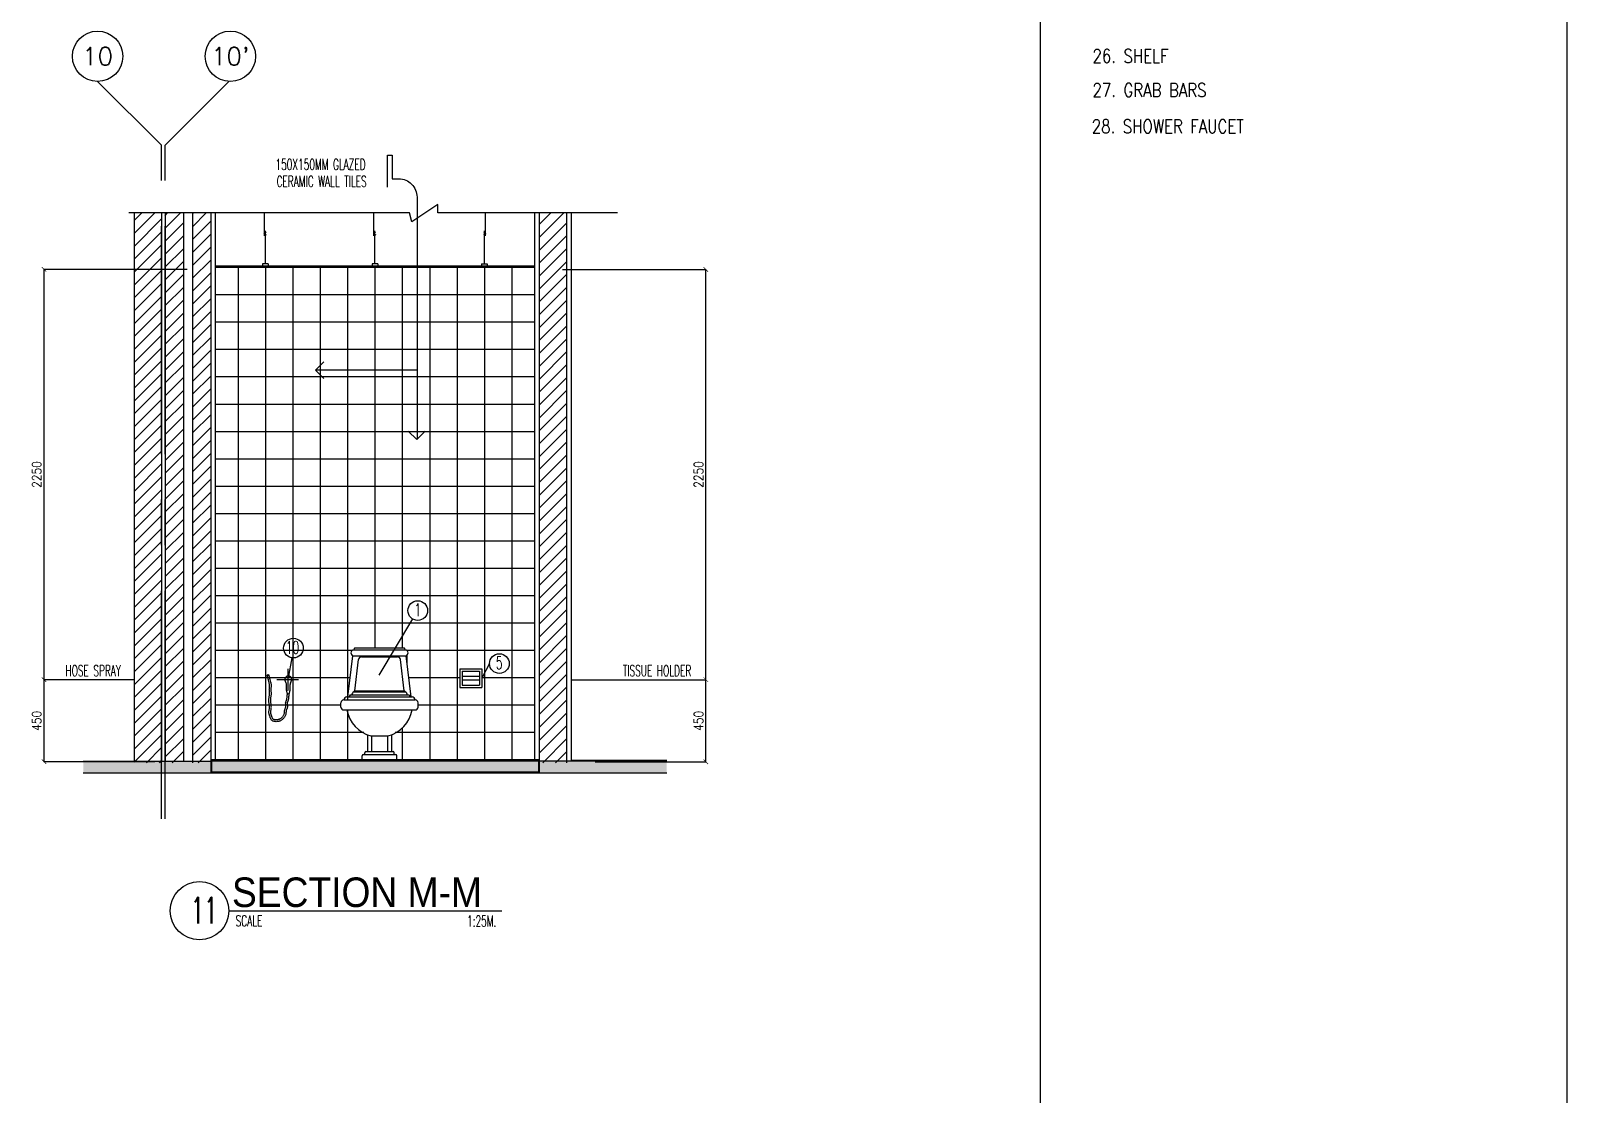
# Model space of a CAD drawing. Extents: x -233600 to -204723, y 166361 to 186286.
# Drawn here: x -213696 to -205275, y 172309 to 178142 of the extents above; entities that cross this region are included whole.
import ezdxf
from ezdxf.enums import TextEntityAlignment as Align

# ---------------------------------------------------------------- set-up
doc = ezdxf.new("R2010")
doc.units = 0
doc.header["$LTSCALE"] = 500
doc.header["$MEASUREMENT"] = 0
for name, pattern in [('CENTER2', [1.125, 0.75, -0.125, 0.125, -0.125]), ('CENTERX2', [4, 2.5, -0.5, 0.5, -0.5]), ('HIDDEN', [0.375, 0.25, -0.125]), ('HIDDEN2', [0.1875, 0.125, -0.0625])]:
    doc.linetypes.add(name, pattern=pattern)
doc.layers.get('0').update_dxf_attribs({"linetype": 'CONTINUOUS'})
doc.layers.get('DEFPOINTS').update_dxf_attribs({"linetype": 'CONTINUOUS'})
for name, color, linetype in [('A-SFIX', 2, 'CONTINUOUS'), ('AX-CR', 2, 'CONTINUOUS'), ('AX-TXT', 2, 'CONTINUOUS'), ('AXES', 11, 'CENTERX2'), ('AXIS', 11, 'CENTER2'), ('DIM1', 2, 'CONTINUOUS'), ('Dimout', 4, 'CONTINUOUS'), ('DW', 7, 'CONTINUOUS'), ('ELE', 3, 'CONTINUOUS'), ('ELV', 7, 'CONTINUOUS'), ('FIX', 2, 'CONTINUOUS'), ('HatchA', 11, 'CONTINUOUS'), ('INSUL', 4, 'CONTINUOUS'), ('Plaster', 7, 'CONTINUOUS'), ('SANI', 2, 'CONTINUOUS'), ('SETTING', 3, 'CONTINUOUS'), ('Tile', 5, 'CONTINUOUS'), ('TITLE', 1, 'CONTINUOUS'), ('TXT', 2, 'CONTINUOUS'), ('TXT1', 2, 'CONTINUOUS'), ('WALL', 6, 'CONTINUOUS'), ('WallPartition', 2, 'CONTINUOUS'), ('Windows', 9, 'CONTINUOUS')]:
    doc.layers.add(name, color=color, linetype=linetype)
doc.styles.add('DIM', font='simplex.shx', dxfattribs={"width": 0.85})
doc.styles.add('ROMANS', font='romans.shx', dxfattribs={"width": 0.6})
doc.styles.add('TTXT', font='swisse.ttf', dxfattribs={"width": 0.9})
doc.dimstyles.new('DIM1-25', dxfattribs={"dimscale": 25, "dimtxt": 2, "dimasz": 1, "dimexe": 0.03, "dimexo": 0.03, "dimgap": 0.6, "dimtad": 1, "dimdec": 0, "dimdsep": 46, "dimtxsty": 'DIM', "dimblk1": 'ARCHTICK', "dimblk2": 'ARCHTICK', "dimsah": 1, "dimcen": 0.09, "dimdle": 0.03, "dimclrd": 256, "dimclrt": 2, "dimadec": 0, "dimazin": 0, "dimtfac": 1, "dimtdec": 0, "dimtix": 1, "dimtmove": 1, "dimatfit": 3, "dimldrblk": 'ARCHTICK', "dimfxl": 0, "dimtvp": 2, "dimtolj": 1, "dimtzin": 0, "dimarcsym": 0})
pattern_1 = [(45, (-54402.023, -7047.935), (-35.355339, 35.355339), [])]

# ---------------------------------------------------------------- blocks, each defined once
blk = doc.blocks.new('A$C69CD438C')
at = {"layer": 'A-SFIX'}
for p, q in [((65.9, 603.8, 658.7), (356.8, 603.8, 658.7)), ((76.8, 614.7, 658.7), (345.8, 614.7, 658.7)), ((38.4, 345.8, 658.7), (65.9, 570.8, 658.7)), ((65.9, 570.8, 658.7), (356.8, 570.8, 658.7)), ((75.6, 378.7, 658.7), (96.7, 551.5, 658.7)), ((111.9, 565, 658.7), (310.7, 565, 658.7)), ((347, 378.7, 658.7), (326, 551.5, 658.7)), ((384.2, 345.8, 658.7), (356.8, 570.8, 658.7)), ((32.9, 345.8, 658.7), (389.7, 345.8, 658.7)), ((51.2, 356.8, 658.7), (371.4, 356.8, 658.7)), ((70, 373.2, 658.7), (352.6, 373.2, 658.7)), ((75.6, 378.7, 658.7), (347, 378.7, 658.7)), ((0, 289.8, 658.7), (0, 314, 658.7)), ((15.4, 329.3, 658.7), (407.3, 329.3, 658.7)), ((15.4, 274.4, 658.7), (407.3, 274.4, 658.7)), ((422.6, 289.8, 658.7), (422.6, 314, 658.7)), ((145.5, 137.8, 658.7), (145.5, 46.1, 658.7)), ((164.7, 131.7, 658.7), (258, 131.7, 658.7)), ((167.4, 131.7, 658.7), (167.4, 46.1, 658.7)), ((255.2, 131.7, 658.7), (255.2, 46.1, 658.7)), ((277.2, 137.8, 658.7), (277.2, 46.1, 658.7)), ((115.6, 0, 658.7), (115.6, 23.1, 658.7)), ((307.1, 0), (115.6, 0)), ((122.2, 29.6, 658.7), (300.5, 29.6, 658.7)), ((130.5, 29.6, 658.7), (130.5, 39.5, 658.7)), ((137.1, 46.1, 658.7), (285.5, 46.1, 658.7)), ((292.1, 29.6, 658.7), (292.1, 39.5, 658.7)), ((307.1, 0, 658.7), (307.1, 23.1, 658.7))]:
    blk.add_line(p, q, dxfattribs=at)
for centre, radius, start, end in [((72.7, 587.3, 658.7), 17.8, 112.61986, 247.38014), ((79.6, 606.5, 658.7), 8.68, 108.43495, 198.43495), ((343, 606.5, 658.7), 8.68, 341.56505, 71.56505), ((349.9, 587.3, 658.7), 17.8, 292.61986, 67.38014), ((111.9, 549.6, 658.7), 15.4, 90, 173.04704), ((310.7, 549.6, 658.7), 15.4, 6.95296, 90), ((35.7, 326.6, 658.7), 19.4, 98.1301, 171.8699), ((58.5, 343.3, 658.7), 15.3, 118.30463, 170.72602), ((92.8, 342.2, 658.7), 38.5, 126.28859, 157.78628), ((76.4, 372.4, 658.7), 6.42, 96.98527, 172.09737), ((346.2, 372.4, 658.7), 6.42, 7.90263, 83.01473), ((329.8, 342.2, 658.7), 38.5, 22.21372, 53.71141), ((364.2, 343.3, 658.7), 15.3, 9.27398, 61.69537), ((387, 326.6, 658.7), 19.4, 8.1301, 81.8699), ((15.4, 314, 658.7), 15.4, 90, 180), ((15.4, 289.8, 658.7), 15.4, 180, 270), ((208.2, 304.1, 658.7), 177.8, 189.59805, 255.82073), ((214.4, 304.1, 658.7), 177.8, 284.17927, 350.40195), ((407.3, 314, 658.7), 15.4, 0, 90), ((407.3, 289.8, 658.7), 15.4, 270, 0), ((122.2, 23.1, 658.7), 6.59, 90, 180), ((137.1, 39.5, 658.7), 6.59, 90, 180), ((285.5, 39.5, 658.7), 6.59, 0, 90), ((300.5, 23.1, 658.7), 6.59, 0, 90)]:
    blk.add_arc(centre, radius, start, end, dxfattribs=at)
blk = doc.blocks.new('A0-BOX')
at = {"layer": 'TITLE'}
for p, q in [((101.75, 0), (101.75, 79.7)), ((113.3, 0), (113.3, 79.7))]:
    blk.add_line(p, q, dxfattribs=at)
blk = doc.blocks.new('_ARCHTICK')
at = {"color": 0, "linetype": 'ByBlock', "const_width": 0.15}
blk.add_lwpolyline([(-0.5, -0.5), (0.5, 0.5)], dxfattribs=at)
blk = doc.blocks.new('*D123')
at = {"layer": 'DEFPOINTS', "color": 0}
for p in [(-210781.5, 176833), (-209995.8, 176833), (-210734.3, 174583)]:
    blk.add_point(p, dxfattribs=at)
at = {"layer": 'Dimout', "color": 0, "lineweight": -2}
for p, q in [((-210780.7, 176833), (-209995, 176833)), ((-210733.6, 174583), (-209995, 174583))]:
    blk.add_line(p, q, dxfattribs=at)
at = {"layer": 'Dimout', "lineweight": -2}
blk.add_line((-209995.8, 174582.2), (-209995.8, 176833.7), dxfattribs=at)
at = {"layer": 'Dimout', "lineweight": -2, "xscale": 25, "yscale": 25, "zscale": 25}
for p, rotation in [((-209995.8, 176833), 90), ((-209995.8, 174583), 270)]:
    blk.add_blockref('_ARCHTICK', p, dxfattribs=dict(at, rotation=rotation))
at = {"layer": 'Dimout', "color": 2, "insert": (-210035.8, 175708), "char_height": 50, "attachment_point": 5, "rotation": 90, "style": 'DIM'}
blk.add_mtext('\\A1;2250', dxfattribs=at)
blk = doc.blocks.new('*D121')
at = {"layer": 'DEFPOINTS', "color": 0}
for p in [(-213622.9, 176833), (-212837.2, 176833), (-213129.3, 174583)]:
    blk.add_point(p, dxfattribs=at)
at = {"layer": 'Dimout', "color": 0, "lineweight": -2}
for p, q in [((-212837.9, 176833), (-213623.6, 176833)), ((-213130.1, 174583), (-213623.6, 174583))]:
    blk.add_line(p, q, dxfattribs=at)
at = {"layer": 'Dimout', "lineweight": -2}
blk.add_line((-213622.9, 174582.2), (-213622.9, 176833.7), dxfattribs=at)
at = {"layer": 'Dimout', "lineweight": -2, "xscale": 25, "yscale": 25, "zscale": 25}
for p, rotation in [((-213622.9, 176833), 90), ((-213622.9, 174583), 270)]:
    blk.add_blockref('_ARCHTICK', p, dxfattribs=dict(at, rotation=rotation))
at = {"layer": 'Dimout', "color": 2, "insert": (-213662.9, 175708), "char_height": 50, "attachment_point": 5, "rotation": 90, "style": 'DIM'}
blk.add_mtext('\\A1;2250', dxfattribs=at)
blk = doc.blocks.new('walling')
at = {"layer": 'ELV'}
blk.add_line((0.1363, -1.1797), (-0.4198, -1.1797), dxfattribs=at)
blk.add_lwpolyline([(-0.025, -0.176), (-0.025, 0), (0, 0), (0, -0.1306), (0.0363, -0.1306, -0.414214), (0.1363, -0.2306), (0.1363, -1.5582)], format="xyb", dxfattribs=at)
at = {"layer": 'WALL'}
for p, q in [((-0.4198, -1.1797), (-0.3736, -1.1334)), ((-0.4198, -1.1797), (-0.3736, -1.2259)), ((0.1345, -1.56), (0.0882, -1.5137)), ((0.1345, -1.56), (0.1808, -1.5137))]:
    blk.add_line(p, q, dxfattribs=at)
at = {"layer": 'TXT', "style": 'ROMANS', "width": 0.6}
for s, p in [('150X150MM GLAZED', (-0.639, -0.0816)), ('CERAMIC WALL TILES', (-0.6331, -0.1746))]:
    blk.add_text(s, height=0.06, dxfattribs=at).set_placement(p)
blk = doc.blocks.new('*D122')
at = {"layer": 'DEFPOINTS', "color": 0}
for p in [(-213622.9, 174583), (-213129.3, 174583), (-213015.1, 174133)]:
    blk.add_point(p, dxfattribs=at)
at = {"layer": 'Dimout', "color": 0, "lineweight": -2}
for p, q in [((-213130.1, 174583), (-213623.6, 174583)), ((-213015.8, 174133), (-213623.6, 174133))]:
    blk.add_line(p, q, dxfattribs=at)
at = {"layer": 'Dimout', "lineweight": -2}
blk.add_line((-213622.9, 174132.2), (-213622.9, 174583.7), dxfattribs=at)
at = {"layer": 'Dimout', "lineweight": -2, "xscale": 25, "yscale": 25, "zscale": 25}
for p, rotation in [((-213622.9, 174583), 90), ((-213622.9, 174133), 270)]:
    blk.add_blockref('_ARCHTICK', p, dxfattribs=dict(at, rotation=rotation))
at = {"layer": 'Dimout', "color": 2, "insert": (-213662.9, 174358), "char_height": 50, "attachment_point": 5, "rotation": 90, "style": 'DIM'}
blk.add_mtext('\\A1;450', dxfattribs=at)
blk = doc.blocks.new('A$C24F356C9')
at = {"layer": 'SANI'}
for p, q in [((0, 0.1021), (0.12, 0.1021)), ((0, 0.1021), (0, 0)), ((0.0128, 0.0893), (0.1072, 0.0893)), ((0.0128, 0.0893), (0.0128, 0.0128)), ((0.1072, 0.0893), (0.1072, 0.0128)), ((0.12, 0.1021), (0.12, 0)), ((0, 0), (0.12, 0)), ((0.0128, 0.0606), (0.1072, 0.0606)), ((0.0128, 0.0414), (0.1072, 0.0414)), ((0.0128, 0.0128), (0.1072, 0.0128))]:
    blk.add_line(p, q, dxfattribs=at)
blk = doc.blocks.new('A$C54676CD1')
at = {"layer": 'AXIS', "linetype": 'CENTER2', "ltscale": 10}
for p, q in [((0.1153, 0.1709), (0.1153, 0.29)), ((0.1716, 0.2302), (0.0525, 0.2302))]:
    blk.add_line(p, q, dxfattribs=at)
at = {"layer": 'DIM1', "linetype": 'HIDDEN'}
for points in [[(0.1196, 0.156), (0.1183, 0.1482), (0.1175, 0.142), (0.117, 0.1369), (0.1167, 0.1328), (0.1165, 0.1294), (0.1164, 0.1262), (0.1161, 0.1231), (0.1155, 0.1198), (0.1146, 0.1167), (0.1135, 0.1137), (0.1124, 0.1111), (0.1114, 0.1087), (0.1105, 0.1066), (0.1099, 0.1048), (0.1094, 0.1033), (0.1092, 0.1022), (0.1092, 0.1011), (0.1093, 0.0997), (0.1095, 0.0979), (0.1099, 0.0957), (0.1104, 0.0932), (0.1108, 0.0902), (0.111, 0.0869), (0.1109, 0.0832), (0.1103, 0.0796), (0.1094, 0.0762), (0.1084, 0.0731), (0.1073, 0.0702), (0.1063, 0.0674), (0.1053, 0.0648), (0.1046, 0.0625), (0.104, 0.0602), (0.1036, 0.058), (0.1033, 0.0555), (0.1031, 0.0527), (0.1028, 0.0497), (0.1025, 0.0464), (0.102, 0.0428), (0.1012, 0.039), (0.1, 0.0351), (0.0983, 0.0312), (0.0963, 0.0275), (0.094, 0.0241), (0.0915, 0.0208), (0.0889, 0.0178), (0.0862, 0.0149), (0.0834, 0.0123), (0.0806, 0.01), (0.0778, 0.0079), (0.0749, 0.0061), (0.0719, 0.0045), (0.0689, 0.0032), (0.0658, 0.0022), (0.0627, 0.0014), (0.0595, 0.0008), (0.0563, 0.0004), (0.0529, 0.0001), (0.0494, 0), (0.0458, 0.0001), (0.042, 0.0004), (0.0382, 0.001), (0.0344, 0.0021), (0.0306, 0.0036), (0.0269, 0.0059), (0.0237, 0.0088), (0.0212, 0.012), (0.0194, 0.0153), (0.018, 0.0186), (0.0169, 0.0217), (0.016, 0.0246), (0.0152, 0.0273), (0.0145, 0.0298), (0.0137, 0.0322), (0.0128, 0.0347), (0.0119, 0.0374), (0.011, 0.0402), (0.0102, 0.0433), (0.0095, 0.0465), (0.0091, 0.05), (0.0089, 0.0537), (0.0092, 0.0573), (0.0097, 0.0607), (0.0103, 0.064), (0.011, 0.0671), (0.0116, 0.0702), (0.012, 0.0732), (0.0124, 0.0763), (0.0125, 0.0795), (0.0124, 0.0831), (0.012, 0.087), (0.0115, 0.0913), (0.0109, 0.0959), (0.0102, 0.1007), (0.0096, 0.1057), (0.0092, 0.1108), (0.009, 0.1161), (0.009, 0.1212), (0.0094, 0.1262), (0.0099, 0.1309), (0.0105, 0.1354), (0.0111, 0.1396), (0.0117, 0.1435), (0.0122, 0.1471), (0.0125, 0.1503), (0.0126, 0.1533), (0.0126, 0.1563), (0.0125, 0.1592), (0.0123, 0.1622), (0.012, 0.1652), (0.0118, 0.1684), (0.0116, 0.1717), (0.0115, 0.1752), (0.0116, 0.1787), (0.0118, 0.1822), (0.012, 0.1855), (0.0123, 0.1887), (0.0126, 0.1917), (0.0127, 0.1946), (0.0128, 0.1973), (0.0128, 0.1998), (0.0125, 0.2023), (0.0121, 0.2051), (0.0113, 0.2089), (0.0101, 0.214), (0.0085, 0.2207), (0.0062, 0.2293), (0.0034, 0.2403), (0, 0.254)], [(0.1097, 0.1576), (0.1084, 0.1496), (0.1076, 0.1431), (0.107, 0.1378), (0.1067, 0.1334), (0.1066, 0.1299), (0.1064, 0.127), (0.1062, 0.1244), (0.1057, 0.1221), (0.1051, 0.1197), (0.1042, 0.1174), (0.1032, 0.115), (0.1022, 0.1127), (0.1012, 0.1103), (0.1004, 0.1079), (0.0997, 0.1056), (0.0993, 0.1032), (0.0992, 0.1009), (0.0993, 0.0986), (0.0997, 0.0963), (0.1001, 0.0939), (0.1005, 0.0916), (0.1009, 0.0892), (0.101, 0.0867), (0.1009, 0.0842), (0.1005, 0.0817), (0.0998, 0.0791), (0.099, 0.0764), (0.098, 0.0737), (0.0969, 0.0709), (0.0959, 0.0681), (0.095, 0.0653), (0.0942, 0.0624), (0.0937, 0.0595), (0.0933, 0.0565), (0.0931, 0.0535), (0.0929, 0.0506), (0.0926, 0.0476), (0.0922, 0.0446), (0.0915, 0.0416), (0.0906, 0.0386), (0.0893, 0.0356), (0.0877, 0.0327), (0.0858, 0.0298), (0.0837, 0.0271), (0.0815, 0.0245), (0.0792, 0.0221), (0.0768, 0.0198), (0.0745, 0.0179), (0.0722, 0.0162), (0.0699, 0.0148), (0.0676, 0.0136), (0.0653, 0.0126), (0.063, 0.0118), (0.0605, 0.0112), (0.0579, 0.0107), (0.0552, 0.0103), (0.0523, 0.0101), (0.0493, 0.01), (0.0463, 0.0101), (0.0433, 0.0103), (0.0404, 0.0108), (0.0376, 0.0116), (0.0351, 0.0126), (0.0329, 0.0139), (0.0311, 0.0156), (0.0296, 0.0176), (0.0283, 0.0198), (0.0273, 0.0222), (0.0264, 0.0248), (0.0256, 0.0274), (0.0248, 0.0301), (0.024, 0.0328), (0.0232, 0.0354), (0.0223, 0.038), (0.0214, 0.0405), (0.0206, 0.043), (0.0199, 0.0456), (0.0194, 0.0482), (0.019, 0.0508), (0.019, 0.0535), (0.0192, 0.0562), (0.0196, 0.0591), (0.0201, 0.062), (0.0208, 0.0652), (0.0214, 0.0685), (0.022, 0.0719), (0.0223, 0.0756), (0.0225, 0.0795), (0.0223, 0.0837), (0.022, 0.088), (0.0214, 0.0926), (0.0208, 0.0972), (0.0201, 0.102), (0.0196, 0.1067), (0.0192, 0.1115), (0.019, 0.1162), (0.019, 0.1208), (0.0193, 0.1253), (0.0198, 0.1297), (0.0204, 0.134), (0.021, 0.1381), (0.0216, 0.1421), (0.0221, 0.146), (0.0225, 0.1497), (0.0226, 0.1532), (0.0226, 0.1565), (0.0225, 0.1598), (0.0222, 0.1629), (0.022, 0.166), (0.0217, 0.1691), (0.0216, 0.1721), (0.0215, 0.1752), (0.0216, 0.1783), (0.0217, 0.1815), (0.022, 0.1846), (0.0223, 0.1878), (0.0225, 0.191), (0.0227, 0.1942), (0.0228, 0.1973), (0.0227, 0.2004), (0.0225, 0.2035), (0.0219, 0.2069), (0.0211, 0.2111), (0.0199, 0.2163), (0.0182, 0.2231), (0.0159, 0.2318), (0.0131, 0.2428), (0.0097, 0.2564)]]:
    blk.add_lwpolyline(points, dxfattribs=at)
at = {"layer": 'DIM1'}
blk.add_circle((0.0046, 0.2544), 0.00364, dxfattribs=at)
at = {"layer": 'SETTING'}
for p, q in [((0.1037, 0.2112), (0.0958, 0.229)), ((0.1053, 0.1733), (0.1053, 0.2039)), ((0.1067, 0.1648), (0.1058, 0.1685)), ((0.124, 0.1658), (0.1247, 0.1685)), ((0.1253, 0.1733), (0.1253, 0.2039)), ((0.1268, 0.2112), (0.1347, 0.229)), ((0.1089, 0.1585), (0.1067, 0.1648)), ((0.1144, 0.1503), (0.1089, 0.1585)), ((0.1147, 0.1503), (0.1205, 0.1567)), ((0.1223, 0.1606), (0.1235, 0.1639))]:
    blk.add_line(p, q, dxfattribs=at)
for centre, radius, start, end in [((0.1153, 0.2302), 0.02, 4.77123, 175.22877), ((0.1013, 0.2314), 0.006, 175.22877, 203.96841), ((0.0873, 0.2039), 0.018, 0, 23.96841), ((0.0973, 0.206), 0.008, 0, 23.96841), ((0.1253, 0.1733), 0.02, 180, 193.70485), ((0.1053, 0.1733), 0.02, 346.29515, 0), ((0.1433, 0.2039), 0.018, 156.03159, 180), ((0.1333, 0.206), 0.008, 156.03159, 180), ((0.1292, 0.2314), 0.006, 336.03159, 4.77123), ((0.1034, 0.1672), 0.02, 328.31381, 340.75167), ((0.1046, 0.1705), 0.02, 340.75167, 346.29515)]:
    blk.add_arc(centre, radius, start, end, dxfattribs=at)
blk = doc.blocks.new('*D124')
at = {"layer": 'DEFPOINTS', "color": 0}
for p in [(-210734.3, 174583), (-209995.8, 174583), (-210603.6, 174133)]:
    blk.add_point(p, dxfattribs=at)
at = {"layer": 'Dimout', "color": 0, "lineweight": -2}
for p, q in [((-210733.6, 174583), (-209995, 174583)), ((-210602.8, 174133), (-209995, 174133))]:
    blk.add_line(p, q, dxfattribs=at)
at = {"layer": 'Dimout', "lineweight": -2}
blk.add_line((-209995.8, 174132.2), (-209995.8, 174583.7), dxfattribs=at)
at = {"layer": 'Dimout', "lineweight": -2, "xscale": 25, "yscale": 25, "zscale": 25}
for p, rotation in [((-209995.8, 174583), 90), ((-209995.8, 174133), 270)]:
    blk.add_blockref('_ARCHTICK', p, dxfattribs=dict(at, rotation=rotation))
at = {"layer": 'Dimout', "color": 2, "insert": (-210035.8, 174358), "char_height": 50, "attachment_point": 5, "rotation": 90, "style": 'DIM'}
blk.add_mtext('\\A1;450', dxfattribs=at)
blk = doc.blocks.new('GAN')
for p, q in [((-0.0212, 0.1644), (-0.0212, 0.29)), ((-0.0155, 0.01), (-0.0155, 0.1918)), ((0, 0.01), (-0.031, 0.01)), ((-0.031, 0.01), (-0.031, 0)), ((0, 0.01), (0, 0))]:
    blk.add_line(p, q)
blk.add_lwpolyline([(-0.0118, 0.184), (-0.024, 0.1754), (-0.0113, 0.1703)])
blk = doc.blocks.new('AXU')
at = {"layer": 'AX-CR'}
blk.add_circle((0, 350), 350, dxfattribs=at)
at = {"layer": 'AX-TXT', "style": 'ROMANS'}
blk.add_attdef('AX', text='', height=250, dxfattribs=at).set_placement((0, 350), align=Align.MIDDLE)

msp = doc.modelspace()

# ---------------------------------------------------------------- hatches: boundary and pattern name
at = {"layer": 'HatchA'}
h = msp.add_hatch(dxfattribs=at)
h.set_pattern_fill('ANSI31', color=256, scale=400, style=0)
h.set_pattern_definition(pattern_1)
h.paths.add_polyline_path([(-212979.3, 177143), (-213129.3, 177143), (-213129.3, 174128), (-212979.3, 174128)])
h = msp.add_hatch(dxfattribs=at)
h.set_pattern_fill('ANSI31', color=256, scale=400, style=0)
h.set_pattern_definition(pattern_1)
h.paths.add_polyline_path([(-212709.3, 177143), (-212809.3, 177143), (-212809.3, 174128), (-212709.3, 174128)])
h.paths.add_polyline_path([(-212859.3, 177143), (-212959.3, 177143), (-212959.3, 174128), (-212859.3, 174128)])
h = msp.add_hatch(dxfattribs=at)
h.set_pattern_fill('ANSI31', color=256, scale=400, style=0)
h.set_pattern_definition([(45, (-21649.335, -7438.013), (-35.355339, 35.355339), [])])
h.paths.add_polyline_path([(-210759.3, 177143), (-210909.3, 177143), (-210909.3, 174128), (-210759.3, 174128)])
at = {"layer": 'Windows'}
h = msp.add_hatch(dxfattribs=at)
h.set_pattern_fill('AR-SAND', color=256, scale=25, style=0)
h.set_pattern_definition([(37.5, (0, 0), (-1.574834, 48.170594), [0, -38, 0, -42.5, 0, -40.625]), (7.5, (0, 0), (44.244418, 70.553652), [0, -20.5, 0, -34.25, 0, -13.125]), (327.5, (-30.75, 0), (77.8535465, 0.1414763), [0, -12.5, 0, -45, 0, -58.75]), (317.5, (-30.75, 0), (75.153165, 21.941889), [0, -6.25, 0, -29.5, 0, -33.75])])
h.paths.add_polyline_path([(-212709.3, 174137), (-213408.2, 174137), (-213408.2, 174073), (-212709.3, 174073)])
h.paths.add_polyline_path([(-210913.3, 174137), (-212705.3, 174137), (-212705.3, 174077), (-210913.3, 174077)])
h.paths.add_polyline_path([(-210210.5, 174137), (-210909.3, 174137), (-210909.3, 174073), (-210210.5, 174073)])

# ---------------------------------------------------------------- linework, layer by layer
msp.add_line((-212680.6, 176853), (-210938.1, 176853))
at = {"layer": 'AXES'}
for p, q in [((-212979.3, 177513.7), (-213329.3, 177863.7)), ((-212959.3, 177513.7), (-212609.3, 177863.7)), ((-212979.3, 173820.3), (-212979.3, 177513.7)), ((-212959.3, 173820.3), (-212959.3, 177513.7))]:
    msp.add_line(p, q, dxfattribs=at)
at = {"layer": 'DW'}
for p, q in [((-211785.9, 174608.1), (-211602.2, 174915.9)), ((-212265.3, 174702.9), (-212284.3, 174593.2)), ((-211181.4, 174671.7), (-211224.3, 174592))]:
    msp.add_line(p, q, dxfattribs=at)
at = {"layer": 'ELE'}
msp.add_lwpolyline([(-210480.9, 177143), (-211464.3, 177143), (-211464.3, 177188.2), (-211607.8, 177094.7), (-211619.6, 177143), (-211886.4, 177143), (-213158.1, 177143)], dxfattribs=at)
at = {"layer": 'FIX', "color": 2}
for centre in [(-211574.5, 174962.3), (-212256.1, 174756.1), (-211127.5, 174671.7)]:
    msp.add_circle(centre, 54, dxfattribs=at)
at = {"layer": 'INSUL'}
for p, q in [((-212859.3, 177143), (-212859.3, 174137)), ((-212809.3, 177143), (-212809.3, 174128))]:
    msp.add_line(p, q, dxfattribs=at)
at = {"layer": 'Plaster'}
for p, q in [((-212684.3, 177143), (-212684.3, 174143)), ((-210934.3, 177143), (-210934.3, 174143)), ((-210734.3, 177143), (-210734.3, 174137)), ((-210938.1, 176853), (-210938.1, 176843)), ((-210909.3, 174143), (-212709.3, 174143)), ((-210210.5, 174140), (-210734.3, 174140)), ((-210909.3, 174137), (-212709.3, 174137))]:
    msp.add_line(p, q, dxfattribs=at)
at = {"layer": 'SANI', "color": 6}
msp.add_line((-212610.7, 173316), (-211114.5, 173316), dxfattribs=at)
at = {"layer": 'Tile'}
for p, q in [((-210934.3, 176843), (-212684.3, 176843)), ((-212559.3, 176843), (-212559.3, 174143)), ((-212409.3, 176843), (-212409.3, 174143)), ((-212259.3, 176843), (-212259.3, 174143)), ((-212109.3, 176843), (-212109.3, 174143)), ((-211959.3, 176843), (-211959.3, 174472.3)), ((-211809.3, 176843), (-211809.3, 174757.7)), ((-211659.3, 176843), (-211659.3, 174757.7)), ((-211509.3, 176843), (-211509.3, 174143)), ((-211359.3, 176843), (-211359.3, 174143)), ((-211209.3, 176843), (-211209.3, 174143)), ((-211059.3, 176843), (-211059.3, 174143)), ((-210934.3, 176693), (-212684.3, 176693)), ((-210934.3, 176543), (-212684.3, 176543)), ((-210934.3, 176393), (-212684.3, 176393)), ((-210934.3, 176243), (-212684.3, 176243)), ((-210934.3, 176093), (-212684.3, 176093)), ((-210934.3, 175943), (-212684.3, 175943)), ((-210934.3, 175793), (-212684.3, 175793)), ((-210934.3, 175643), (-212684.3, 175643)), ((-210934.3, 175493), (-212684.3, 175493)), ((-210934.3, 175343), (-212684.3, 175343)), ((-210934.3, 175193), (-212684.3, 175193)), ((-210934.3, 175043), (-212684.3, 175043)), ((-210934.3, 174893), (-212684.3, 174893)), ((-211935.4, 174743), (-212684.3, 174743)), ((-210934.3, 174743), (-211633.2, 174743)), ((-211634.3, 174716.6), (-211634.3, 174676.5)), ((-211944.5, 174593), (-212684.3, 174593)), ((-211344.3, 174593), (-211624.1, 174593)), ((-210934.3, 174593), (-211224.3, 174593)), ((-211995.6, 174443), (-212684.3, 174443)), ((-211959.3, 174417.4), (-211959.3, 174143)), ((-210934.3, 174443), (-211573, 174443)), ((-211659.3, 174317.7), (-211659.3, 174143)), ((-211869.9, 174293), (-212684.3, 174293)), ((-210934.3, 174293), (-211698.8, 174293))]:
    msp.add_line(p, q, dxfattribs=at)
at = {"layer": 'TITLE'}
for p, q in [((-208162.6, 166361.3), (-208162.6, 180211.3)), ((-205275.1, 166361.3), (-205275.1, 180211.3))]:
    msp.add_line(p, q, dxfattribs=at)
at = {"layer": 'TITLE', "color": 6}
msp.add_circle((-212770.7, 173316), 160, dxfattribs=at)
at = {"layer": 'WALL'}
for p, q in [((-213129.3, 177143), (-213129.3, 174137)), ((-212979.3, 177143), (-212979.3, 174137)), ((-212959.3, 177143), (-212959.3, 174137)), ((-212709.3, 177143), (-212709.3, 174073)), ((-210909.3, 177143), (-210909.3, 174073)), ((-210759.3, 177143), (-210759.3, 174128)), ((-213408.2, 174137), (-212709.3, 174137)), ((-213408.2, 174073), (-210210.5, 174073)), ((-212705.3, 174137), (-212705.3, 174077)), ((-212705.3, 174077), (-210913.3, 174077)), ((-210913.3, 174137), (-210913.3, 174077)), ((-210210.5, 174137), (-210909.3, 174137))]:
    msp.add_line(p, q, dxfattribs=at)
at = {"layer": 'WallPartition', "linetype": 'HIDDEN2', "const_width": 2}
msp.add_lwpolyline([(-210911.3, 174137), (-210911.3, 174075), (-212707.3, 174075), (-212707.3, 174137)], dxfattribs=at)

# ---------------------------------------------------------------- block references
for name, p, xscale, yscale, zscale in [('A0-BOX', (-233600.1, 166361.3), 250, 250, 250), ('GAN', (-212393.8, 176853), 1000, 1000, 1000), ('GAN', (-211793.8, 176853), 1000, 1000, 1000), ('GAN', (-211224.8, 176853), -1000, 1000, 1000)]:
    msp.add_blockref(name, p, dxfattribs=dict(xscale=xscale, yscale=yscale, zscale=zscale))
at = {"layer": 'A-SFIX'}
msp.add_blockref('A$C69CD438C', (-211995.6, 174143), dxfattribs=at)
at = {"layer": 'AXES'}
ref = msp.add_blockref('AXU', (-213329.3, 177863.7), dxfattribs=dict(at, xscale=0.3942857142857143, yscale=0.3942857142857143, zscale=0.3942857142857143))
ref.add_attrib('AX', '10', dxfattribs={"layer": 'AX-TXT', "color": 6, "height": 98.57, "style": 'ROMANS'}).set_placement((-213329.3, 178001.7), align=Align.MIDDLE)
ref = msp.add_blockref('AXU', (-212601.6, 177863.6), dxfattribs=dict(at, xscale=0.3942857142857143, yscale=0.3942857142857143, zscale=0.3942857142857143))
ref.add_attrib('AX', "10'", dxfattribs={"layer": 'AX-TXT', "color": 6, "height": 98.57, "style": 'ROMANS'}).set_placement((-212601.6, 178001.6), align=Align.MIDDLE)
at = {"layer": 'Plaster', "xscale": 1000, "yscale": 1000, "zscale": 1000}
for name, p in [('A$C54676CD1', (-212399.6, 174352.8)), ('A$C24F356C9', (-211344.3, 174540.9))]:
    msp.add_blockref(name, p, dxfattribs=at)
at = {"layer": 'WALL', "xscale": 1000, "yscale": 1000, "zscale": 1000}
msp.add_blockref('walling', (-211715.1, 177460.2), dxfattribs=at)

# ---------------------------------------------------------------- texts
at = {"layer": 'TITLE', "style": 'ROMANS', "width": 0.6}
msp.add_text('11', height=143.92, dxfattribs=at).set_placement((-212819.4, 173246.5))
at = {"layer": 'TXT', "style": 'ROMANS'}
for s, height, width, p in [('26. SHELF', 75, 0.8, (-207876.8, 177966.1)), ('27. GRAB BARS', 75, 0.8, (-207876.8, 177779)), ('28. SHOWER FAUCET', 75, 0.8, (-207880.9, 177580.2)), ('1', 70, 0.6, (-211592.8, 174931.4)), ('10', 70, 0.6, (-212296.7, 174725.2)), ('HOSE SPRAY', 60, 0.6, (-213505.3, 174602.2)), ('5', 70, 0.6, (-211145.8, 174640.8)), ('TISSUE HOLDER', 60, 0.6, (-210451.1, 174602.2)), ('SCALE', 60, 0.6, (-212572.9, 173230.5)), ('1:25M.', 60, 0.6, (-211304.4, 173229.2))]:
    msp.add_text(s, height=height, dxfattribs=dict(at, width=width)).set_placement(p)
at = {"layer": 'TXT1', "color": 6, "style": 'TTXT', "width": 0.9}
msp.add_text('SECTION M-M', height=162.094, dxfattribs=at).set_placement((-212592.8, 173336.4))

# ---------------------------------------------------------------- dimensions: what is measured, and where the dimension line sits
at = {"layer": 'Dimout'}
for base, p1, p2, picture, middle in [((-213622.9, 176833), (-213129.3, 174583), (-212837.2, 176833), '*D121', (-213662.9, 175708)), ((-209995.8, 176833), (-210734.3, 174583), (-210781.5, 176833), '*D123', (-210035.8, 175708)), ((-213622.9, 174583), (-213015.1, 174133), (-213129.3, 174583), '*D122', (-213662.9, 174358)), ((-209995.8, 174583), (-210603.6, 174133), (-210734.3, 174583), '*D124', (-210035.8, 174358))]:
    dim = msp.add_linear_dim(base=base, p1=p1, p2=p2, angle=90, dimstyle='DIM1-25', dxfattribs=at)
    dim.commit()
    dim.dimension.update_dxf_attribs({"geometry": picture, "text_midpoint": middle})

doc.saveas('drawing.dxf')
